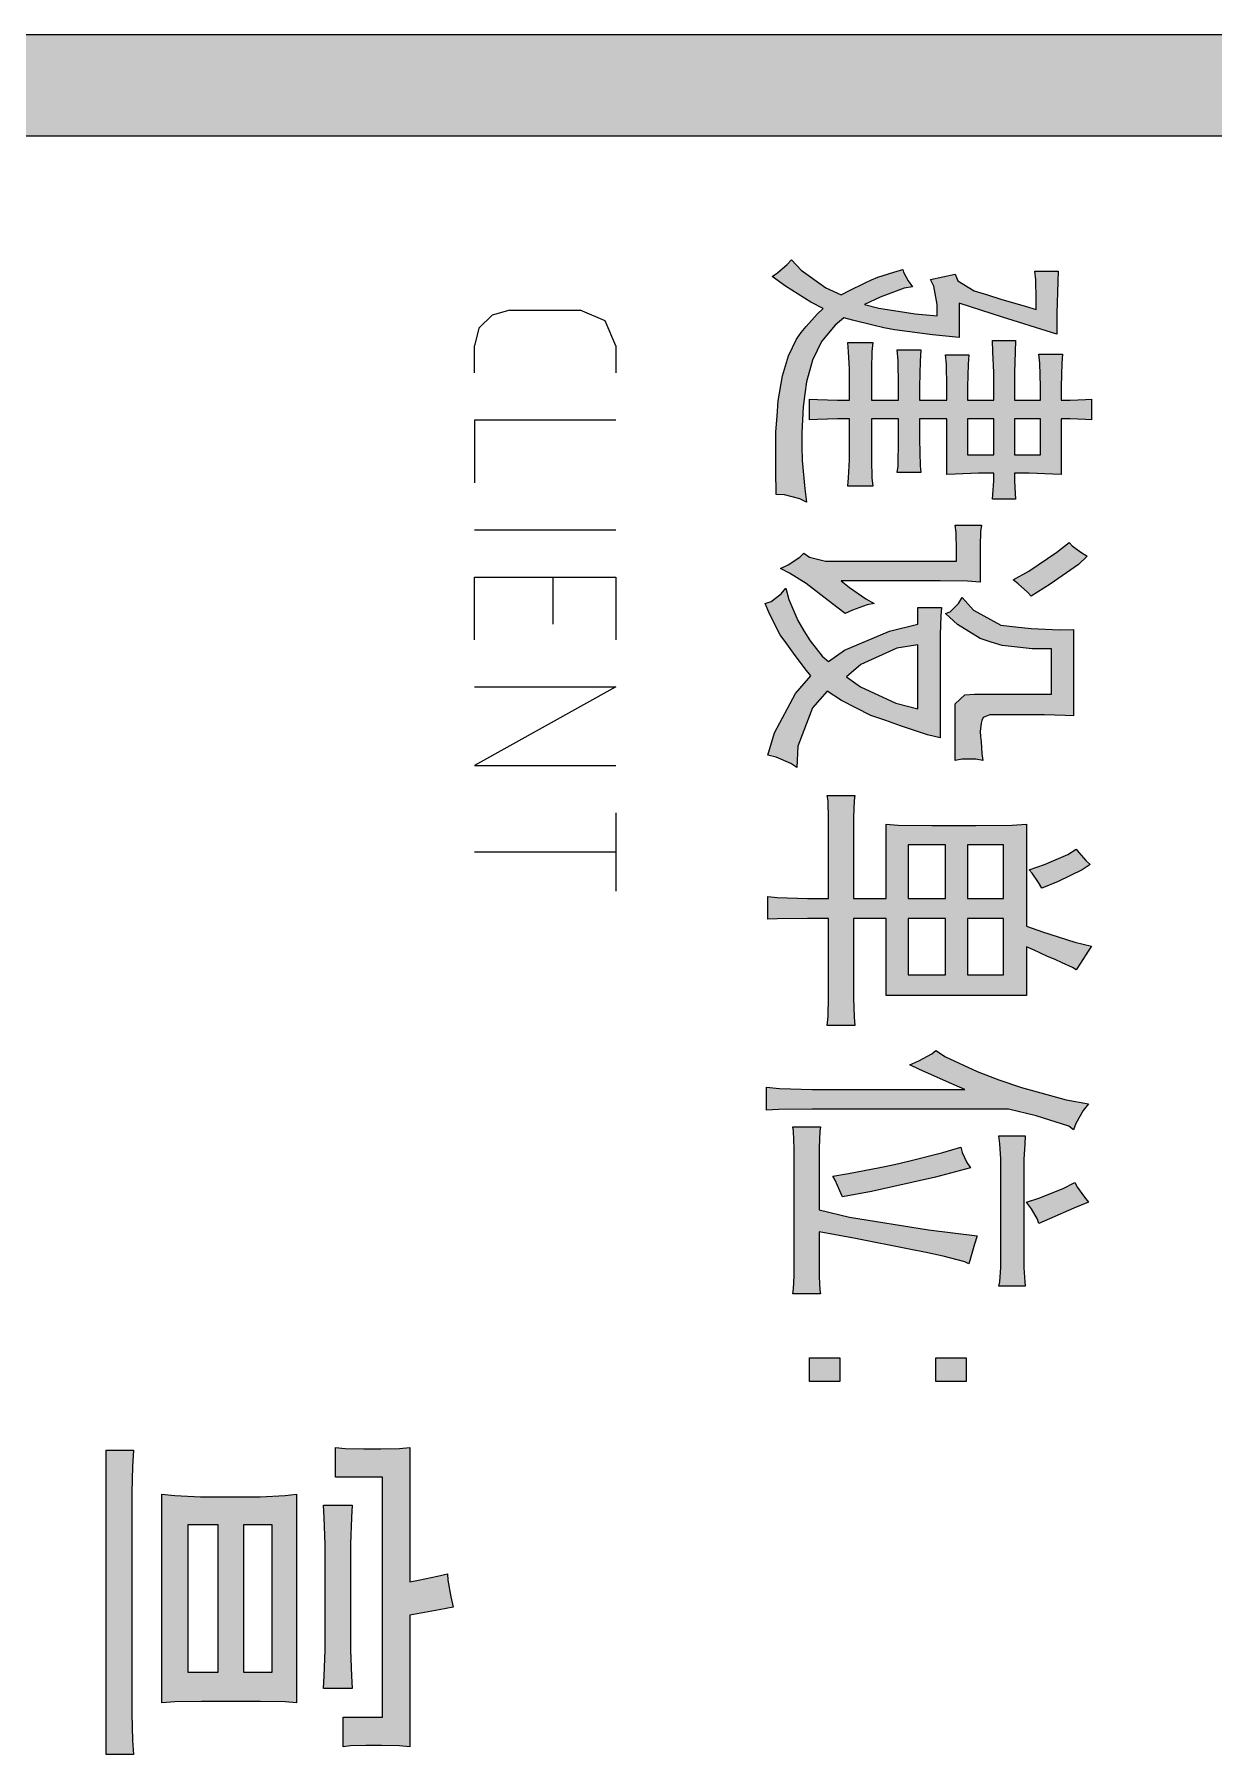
# Model space of a CAD drawing. Header units: millimetres. Extents: x 117 to 78452272, y 10 to 169749766.
# Drawn here: x 78393000 to 78394159, y 169654044 to 169655734 of the extents above; entities that cross this region are included whole.
import ezdxf

# ---------------------------------------------------------------- set-up
doc = ezdxf.new("R2010")
doc.units = ezdxf.units.MM

msp = doc.modelspace()

# ---------------------------------------------------------------- hatches: boundary and pattern name
h = msp.add_hatch(color=0)
h.dxf.hatch_style = 2
h.paths.add_polyline_path([(78382175.603, 169655634.242), (78382175.603, 169655734.215), (78451071.551, 169655734.215), (78451071.551, 169655634.242)])
h = msp.add_hatch(color=0)
h.dxf.hatch_style = 2
h.paths.add_polyline_path([(78394004.718, 169655439.467), (78393999.547, 169655441.191), (78393951.284, 169655456.273), (78393908.624, 169655470.062), (78393908.624, 169655436.451), (78393882.338, 169655439.036), (78393845.279, 169655443.776), (78393834.506, 169655445.931), (78393823.733, 169655448.516), (78393803.911, 169655453.257), (78393795.292, 169655455.842), (78393786.674, 169655448.516), (78393773.316, 169655432.572), (78393769.006, 169655423.523), (78393764.697, 169655414.043), (78393758.664, 169655392.928), (78393756.941, 169655380.862), (78393755.217, 169655368.366), (78393753.924, 169655342.511), (78393753.924, 169655329.152), (78393754.355, 169655315.363), (78393756.941, 169655287.784), (78393758.664, 169655274.426), (78393752.201, 169655277.873), (78393737.119, 169655281.751), (78393728.931, 169655282.182), (78393728.5, 169655305.883), (78393728.5, 169655343.803), (78393729.793, 169655358.886), (78393730.655, 169655373.968), (78393734.964, 169655398.53), (78393737.98, 169655408.441), (78393740.997, 169655418.352), (78393748.753, 169655434.727), (78393753.493, 169655441.191), (78393758.234, 169655447.224), (78393769.006, 169655459.289), (78393775.039, 169655464.891), (78393762.974, 169655470.924), (78393737.98, 169655486.868), (78393725.053, 169655496.348), (78393730.224, 169655499.796), (78393739.704, 169655507.983), (78393744.013, 169655512.723), (78393753.493, 169655502.381), (78393777.625, 169655485.144), (78393792.707, 169655478.25), (78393800.894, 169655482.559), (78393815.545, 169655489.885), (78393822.44, 169655492.901), (78393828.904, 169655495.486), (78393844.417, 169655500.657), (78393853.466, 169655503.243), (78393853.897, 169655500.657), (78393858.637, 169655492.039), (78393862.946, 169655486.006), (78393854.759, 169655484.713), (78393831.059, 169655476.095), (78393815.545, 169655468.77), (78393829.766, 169655465.322), (78393865.532, 169655459.72), (78393887.078, 169655457.566), (78393887.078, 169655468.77), (78393883.63, 169655486.868), (78393880.614, 169655493.332), (78393904.745, 169655498.503), (78393907.331, 169655492.039), (78393923.275, 169655482.128), (78393936.633, 169655478.25), (78393949.561, 169655473.941), (78393973.692, 169655467.046), (78393984.465, 169655464.029), (78393984.465, 169655473.941), (78393984.034, 169655492.901), (78393983.172, 169655501.519), (78394006.011, 169655501.519), (78394005.58, 169655491.177), (78394004.718, 169655460.151)])
h = msp.add_hatch(color=0)
h.paths.add_polyline_path([(78394009.027, 169655374.83), (78394017.646, 169655374.83), (78394032.728, 169655375.26), (78394038.761, 169655375.691), (78394038.761, 169655355.438), (78394032.728, 169655355.869), (78394017.646, 169655356.3), (78394009.027, 169655356.3), (78394009.027, 169655301.574), (78394000.84, 169655302.005), (78393977.571, 169655302.866), (78393962.919, 169655302.866), (78393962.919, 169655295.541), (78393963.781, 169655283.044), (78393964.212, 169655277.442), (78393941.373, 169655277.442), (78393941.804, 169655282.182), (78393942.666, 169655295.11), (78393942.666, 169655302.866), (78393927.584, 169655302.866), (78393904.745, 169655302.005), (78393896.558, 169655301.574), (78393896.558, 169655356.3), (78393869.841, 169655356.3), (78393869.841, 169655336.478), (78393870.272, 169655310.192), (78393871.134, 169655303.728), (78393847.864, 169655303.728), (78393848.726, 169655309.761), (78393849.157, 169655336.047), (78393849.157, 169655356.3), (78393822.44, 169655356.3), (78393822.44, 169655326.136), (78393822.44, 169655316.225), (78393822.871, 169655298.557), (78393823.733, 169655290.37), (78393799.171, 169655290.37), (78393800.032, 169655298.557), (78393800.894, 169655316.225), (78393800.894, 169655326.136), (78393800.894, 169655356.3), (78393789.26, 169655356.3), (78393769.437, 169655355.869), (78393761.681, 169655355.438), (78393761.681, 169655375.691), (78393769.437, 169655375.26), (78393789.26, 169655374.83), (78393800.894, 169655374.83), (78393800.894, 169655398.099), (78393800.894, 169655405.425), (78393800.032, 169655422.23), (78393799.171, 169655431.28), (78393823.733, 169655431.28), (78393822.871, 169655422.661), (78393822.44, 169655405.425), (78393822.44, 169655396.806), (78393822.44, 169655374.83), (78393849.157, 169655374.83), (78393849.157, 169655389.05), (78393848.726, 169655413.612), (78393847.864, 169655424.385), (78393871.134, 169655424.385), (78393870.272, 169655413.181), (78393869.841, 169655388.188), (78393869.841, 169655374.83), (78393896.558, 169655374.83), (78393896.558, 169655387.757), (78393896.127, 169655410.165), (78393895.265, 169655419.214), (78393918.104, 169655419.214), (78393917.673, 169655410.165), (78393916.811, 169655387.757), (78393916.811, 169655374.83), (78393942.666, 169655374.83), (78393942.666, 169655392.928), (78393942.666, 169655401.977), (78393941.804, 169655422.23), (78393941.373, 169655433.434), (78393964.212, 169655433.434), (78393963.781, 169655422.23), (78393962.919, 169655401.977), (78393962.919, 169655392.928), (78393962.919, 169655374.83), (78393988.774, 169655374.83), (78393988.774, 169655388.188), (78393987.912, 169655411.027), (78393987.051, 169655420.076), (78394010.32, 169655420.076), (78394009.458, 169655411.027), (78394009.027, 169655388.188)])
h.paths.add_polyline_path([(78393916.811, 169655320.965), (78393942.666, 169655320.965), (78393942.666, 169655356.3), (78393916.811, 169655356.3)])
h.paths.add_polyline_path([(78393962.919, 169655320.965), (78393988.774, 169655320.965), (78393988.774, 169655356.3), (78393962.919, 169655356.3)])
h = msp.add_hatch(color=0)
h.dxf.hatch_style = 2
h.paths.add_polyline_path([(78393929.308, 169655195.999), (78393916.811, 169655196.861), (78393890.094, 169655197.292), (78393875.012, 169655197.292), (78393792.707, 169655197.292), (78393800.894, 169655190.828), (78393816.838, 169655179.624), (78393825.026, 169655174.884), (78393818.131, 169655173.591), (78393803.911, 169655168.42), (78393796.585, 169655164.973), (78393788.398, 169655171.436), (78393772.885, 169655183.502), (78393765.559, 169655189.104), (78393758.234, 169655194.706), (78393741.859, 169655204.617), (78393733.24, 169655209.357), (78393740.566, 169655212.805), (78393752.201, 169655220.561), (78393756.079, 169655224.439), (78393761.681, 169655220.561), (78393777.194, 169655216.683), (78393787.105, 169655216.683), (78393906.038, 169655216.683), (78393906.038, 169655227.025), (78393905.607, 169655244.692), (78393904.745, 169655252.018), (78393930.6, 169655252.018), (78393929.739, 169655245.554), (78393929.308, 169655231.765), (78393929.308, 169655224.439)])
h = msp.add_hatch(color=0)
h.dxf.hatch_style = 2
h.paths.add_polyline_path([(78394034.452, 169655221.423), (78394025.833, 169655213.235), (78393998.255, 169655193.844), (78393979.294, 169655182.209), (78393975.847, 169655186.088), (78393966.798, 169655194.275), (78393961.627, 169655198.153), (78393977.14, 169655206.772), (78394004.718, 169655225.301), (78394016.784, 169655234.781), (78394019.8, 169655231.765), (78394028.419, 169655225.301)])
h = msp.add_hatch(color=0)
h.paths.add_polyline_path([(78393891.387, 169655171.006), (78393890.525, 169655162.818), (78393890.094, 169655144.289), (78393890.094, 169655134.378), (78393890.094, 169655043.023), (78393877.598, 169655046.04), (78393850.881, 169655054.658), (78393836.66, 169655059.829), (78393822.009, 169655065), (78393793.138, 169655079.651), (78393778.917, 169655088.7), (78393764.697, 169655072.325), (78393750.046, 169655034.836), (78393749.184, 169655013.721), (78393743.151, 169655017.599), (78393728.931, 169655024.063), (78393720.744, 169655025.786), (78393727.207, 169655047.763), (78393747.891, 169655086.546), (78393762.974, 169655103.782), (78393757.372, 169655110.677), (78393745.737, 169655126.19), (78393739.273, 169655135.239), (78393732.809, 169655144.289), (78393722.467, 169655164.111), (78393718.158, 169655174.884), (78393723.76, 169655177.038), (78393733.671, 169655184.364), (78393738.411, 169655189.966), (78393741.428, 169655178.762), (78393750.046, 169655158.078), (78393756.079, 169655148.167), (78393762.112, 169655138.256), (78393774.177, 169655123.174), (78393780.21, 169655118.003), (78393796.154, 169655129.207), (78393840.108, 169655147.736), (78393868.117, 169655154.631), (78393868.117, 169655171.006)])
h.paths.add_polyline_path([(78393797.878, 169655102.921), (78393811.667, 169655093.009), (78393846.572, 169655077.066), (78393868.117, 169655071.464), (78393868.117, 169655134.378), (78393847.433, 169655130.93), (78393812.098, 169655114.986)])
h = msp.add_hatch(color=0)
h.dxf.hatch_style = 2
h.paths.add_polyline_path([(78393904.745, 169655067.585), (78393904.745, 169655076.204), (78393914.226, 169655085.253), (78393923.706, 169655085.684), (78393999.547, 169655085.684), (78393999.547, 169655130.499), (78393980.587, 169655130.499), (78393950.854, 169655133.516), (78393940.081, 169655136.963), (78393929.308, 169655140.41), (78393906.9, 169655154.2), (78393895.265, 169655164.973), (78393900.005, 169655166.696), (78393908.193, 169655174.884), (78393911.64, 169655180.917), (78393922.844, 169655168.42), (78393949.561, 169655153.769), (78393964.212, 169655152.045), (78393979.294, 169655150.322), (78394007.304, 169655149.029), (78394021.093, 169655149.46), (78394021.093, 169655064.569), (78394012.906, 169655065), (78393992.653, 169655065.431), (78393980.587, 169655065.431), (78393943.959, 169655065.431), (78393938.788, 169655065.431), (78393932.324, 169655062.845), (78393931.031, 169655059.829), (78393930.17, 169655057.243), (78393929.308, 169655049.056), (78393929.739, 169655044.316), (78393930.17, 169655039.145), (78393931.031, 169655027.51), (78393931.893, 169655020.615), (78393924.999, 169655021.908), (78393911.64, 169655021.908), (78393904.745, 169655020.615)])
h = msp.add_hatch(color=0)
h.paths.add_polyline_path([(78393974.985, 169654789.644), (78393837.091, 169654789.644), (78393837.091, 169654865.485), (78393804.773, 169654865.485), (78393804.773, 169654798.693), (78393804.773, 169654787.489), (78393805.634, 169654768.529), (78393806.065, 169654760.341), (78393778.917, 169654760.341), (78393779.779, 169654768.96), (78393780.21, 169654788.351), (78393780.21, 169654798.693), (78393780.21, 169654865.485), (78393759.526, 169654865.485), (78393729.793, 169654865.054), (78393720.744, 169654864.623), (78393720.744, 169654887.031), (78393729.793, 169654886.169), (78393759.526, 169654884.876), (78393780.21, 169654884.876), (78393780.21, 169654950.807), (78393780.21, 169654962.872), (78393779.779, 169654980.971), (78393778.917, 169654986.142), (78393806.065, 169654986.142), (78393805.634, 169654981.402), (78393804.773, 169654964.596), (78393804.773, 169654952.961), (78393804.773, 169654884.876), (78393837.091, 169654884.876), (78393837.091, 169654958.132), (78393848.726, 169654957.27), (78393881.907, 169654956.84), (78393903.453, 169654956.84), (78393924.999, 169654956.84), (78393960.765, 169654957.27), (78393974.985, 169654958.132), (78393974.985, 169654857.729), (78393990.498, 169654852.127), (78394022.386, 169654842.216), (78394038.761, 169654838.337), (78394035.313, 169654833.166), (78394027.988, 169654821.531), (78394023.679, 169654815.068), (78394020.231, 169654817.222), (78394009.889, 169654821.962), (78394002.995, 169654824.979), (78393995.669, 169654827.995), (78393981.88, 169654834.459), (78393974.985, 169654837.475)])
h.paths.add_polyline_path([(78393858.637, 169654809.897), (78393895.265, 169654809.897), (78393895.265, 169654865.485), (78393858.637, 169654865.485)])
h.paths.add_polyline_path([(78393916.811, 169654809.897), (78393952.146, 169654809.897), (78393952.146, 169654865.485), (78393916.811, 169654865.485)])
h.paths.add_polyline_path([(78393858.637, 169654884.876), (78393895.265, 169654884.876), (78393895.265, 169654937.879), (78393858.637, 169654937.879)])
h.paths.add_polyline_path([(78393916.811, 169654884.876), (78393952.146, 169654884.876), (78393952.146, 169654937.879), (78393916.811, 169654937.879)])
h = msp.add_hatch(color=0)
h.dxf.hatch_style = 2
h.paths.add_polyline_path([(78394037.468, 169654918.488), (78394029.712, 169654913.317), (78394006.011, 169654901.682), (78393990.067, 169654895.218), (78393986.62, 169654900.82), (78393980.587, 169654909.87), (78393977.571, 169654913.317), (78393992.653, 169654918.488), (78394015.491, 169654928.399), (78394023.679, 169654933.57), (78394026.264, 169654930.123), (78394033.159, 169654922.366)])
h = msp.add_hatch(color=0)
h.dxf.hatch_style = 2
h.paths.add_polyline_path([(78394021.093, 169654657.783), (78394016.353, 169654661.23), (78393984.465, 169654671.572), (78393957.317, 169654678.036), (78393785.812, 169654678.036), (78393764.266, 169654678.036), (78393731.086, 169654677.605), (78393719.451, 169654677.174), (78393719.451, 169654699.582), (78393731.947, 169654698.289), (78393764.266, 169654697.427), (78393784.519, 169654697.427), (78393914.226, 169654697.427), (78393896.127, 169654705.184), (78393868.979, 169654717.249), (78393860.361, 169654721.559), (78393868.979, 169654725.437), (78393881.907, 169654732.332), (78393885.785, 169654735.779), (78393895.265, 169654729.315), (78393926.291, 169654715.095), (78393947.837, 169654706.907), (78393969.814, 169654699.151), (78394013.768, 169654687.085), (78394035.744, 169654683.207), (78394030.573, 169654676.743), (78394023.248, 169654663.816)])
h = msp.add_hatch(color=0)
h.dxf.hatch_style = 2
h.paths.add_polyline_path([(78393918.104, 169654525.922), (78393914.226, 169654528.077), (78393893.111, 169654533.679), (78393876.305, 169654537.126), (78393859.499, 169654540.573), (78393806.927, 169654550.915), (78393771.161, 169654557.379), (78393771.161, 169654522.906), (78393771.161, 169654513.425), (78393771.592, 169654500.067), (78393772.454, 169654496.62), (78393745.306, 169654496.62), (78393745.737, 169654501.36), (78393746.599, 169654514.287), (78393746.599, 169654522.906), (78393746.599, 169654626.326), (78393746.599, 169654639.253), (78393745.737, 169654656.49), (78393745.306, 169654660.799), (78393772.454, 169654660.799), (78393771.592, 169654656.49), (78393771.161, 169654640.115), (78393771.161, 169654628.48), (78393771.161, 169654578.925), (78393800.894, 169654572.03), (78393878.459, 169654559.534), (78393926.291, 169654553.501), (78393923.706, 169654545.313), (78393919.827, 169654531.524)])
h = msp.add_hatch(color=0)
h.dxf.hatch_style = 2
h.paths.add_polyline_path([(78393972.399, 169654531.093), (78393972.399, 169654522.044), (78393973.261, 169654508.254), (78393973.692, 169654503.945), (78393947.837, 169654503.945), (78393948.699, 169654508.254), (78393949.561, 169654522.475), (78393949.561, 169654531.955), (78393949.561, 169654622.448), (78393949.561, 169654629.342), (78393948.699, 169654643.993), (78393947.837, 169654651.75), (78393973.692, 169654651.75), (78393973.261, 169654643.563), (78393972.399, 169654628.911), (78393972.399, 169654622.448)])
h = msp.add_hatch(color=0)
h.dxf.hatch_style = 2
h.paths.add_polyline_path([(78393919.827, 169654620.293), (78393885.354, 169654611.244), (78393822.44, 169654597.023), (78393794, 169654591.852), (78393791.414, 169654597.885), (78393786.674, 169654608.227), (78393784.519, 169654612.106), (78393800.032, 169654614.691), (78393830.628, 169654620.724), (78393845.279, 169654623.74), (78393860.361, 169654627.188), (78393892.68, 169654635.375), (78393910.347, 169654640.546), (78393911.64, 169654635.375), (78393916.38, 169654625.464)])
h = msp.add_hatch(color=0)
h.dxf.hatch_style = 2
h.paths.add_polyline_path([(78394035.744, 169654586.682), (78394021.524, 169654580.649), (78393997.393, 169654570.307), (78393987.051, 169654565.566), (78393985.758, 169654569.876), (78393979.725, 169654580.218), (78393974.985, 169654586.682), (78393987.051, 169654590.56), (78394010.751, 169654600.04), (78394022.386, 169654606.073), (78394024.971, 169654600.902), (78394031.866, 169654591.422)])
h = msp.add_hatch(color=0)
h.dxf.hatch_style = 2
h.paths.add_polyline_path([(78393761.681, 169654410.436), (78393761.681, 169654433.706), (78393791.414, 169654433.706), (78393791.414, 169654410.436)])
h = msp.add_hatch(color=0)
h.dxf.hatch_style = 2
h.paths.add_polyline_path([(78393885.785, 169654410.436), (78393885.785, 169654433.706), (78393915.518, 169654433.706), (78393915.518, 169654410.436)])
h = msp.add_hatch(color=0)
h.dxf.hatch_style = 2
h.paths.add_polyline_path([(78393095.482, 169654097.159), (78393095.482, 169654084.232), (78393096.344, 169654057.515), (78393097.206, 169654043.725), (78393070.489, 169654043.725), (78393070.489, 169654342.782), (78393097.206, 169654342.782), (78393096.344, 169654326.838), (78393095.482, 169654301.414), (78393095.482, 169654291.503)])
h = msp.add_hatch(color=0)
h.dxf.hatch_style = 2
h.paths.add_polyline_path([(78393411.345, 169654188.514), (78393397.556, 169654185.928), (78393376.01, 169654182.05), (78393368.684, 169654180.757), (78393368.684, 169654051.482), (78393358.773, 169654052.344), (78393341.105, 169654052.775), (78393332.918, 169654052.775), (78393325.592, 169654052.775), (78393310.51, 169654052.344), (78393303.185, 169654051.482), (78393303.185, 169654080.353), (78393341.967, 169654080.353), (78393341.967, 169654316.496), (78393295.859, 169654316.496), (78393295.859, 169654345.368), (78393305.339, 169654344.506), (78393323.438, 169654344.075), (78393331.625, 169654344.075), (78393340.243, 169654344.075), (78393358.773, 169654344.506), (78393368.684, 169654345.368), (78393368.684, 169654213.507), (78393377.302, 169654215.231), (78393395.832, 169654219.109), (78393405.743, 169654221.263), (78393406.174, 169654215.231), (78393409.19, 169654198.856)])
h = msp.add_hatch(color=0)
h.paths.add_polyline_path([(78393257.507, 169654094.574), (78393246.304, 169654095.436), (78393221.741, 169654095.866), (78393208.383, 169654095.866), (78393177.357, 169654095.866), (78393163.998, 169654095.866), (78393137.712, 169654095.436), (78393125.216, 169654094.574), (78393125.216, 169654299.69), (78393137.712, 169654298.398), (78393163.136, 169654297.105), (78393175.633, 169654297.105), (78393208.383, 169654297.105), (78393221.741, 169654297.105), (78393246.304, 169654298.398), (78393257.507, 169654299.69)])
h.paths.add_polyline_path([(78393150.64, 169654124.738), (78393180.373, 169654124.738), (78393180.373, 169654269.526), (78393150.64, 169654269.526)])
h.paths.add_polyline_path([(78393205.366, 169654124.738), (78393233.376, 169654124.738), (78393233.376, 169654269.526), (78393205.366, 169654269.526)])
h = msp.add_hatch(color=0)
h.dxf.hatch_style = 2
h.paths.add_polyline_path([(78393310.51, 169654158.349), (78393310.51, 169654146.284), (78393311.372, 169654121.291), (78393312.234, 169654108.794), (78393283.793, 169654108.794), (78393284.655, 169654121.291), (78393285.517, 169654146.284), (78393285.517, 169654158.349), (78393285.517, 169654235.484), (78393285.517, 169654250.135), (78393284.655, 169654276.852), (78393283.793, 169654288.917), (78393312.234, 169654288.917), (78393311.372, 169654276.852), (78393310.51, 169654250.566), (78393310.51, 169654236.776)])

# ---------------------------------------------------------------- linework, layer by layer
at = {"color": 0, "lineweight": 0}
for points in [[(78382175.603, 169655634.242), (78382175.603, 169655734.215), (78451071.551, 169655734.215), (78451071.551, 169655634.242)], [(78394004.718, 169655439.467), (78393999.547, 169655441.191), (78393951.284, 169655456.273), (78393908.624, 169655470.062), (78393908.624, 169655436.451), (78393882.338, 169655439.036), (78393845.279, 169655443.776), (78393834.506, 169655445.931), (78393823.733, 169655448.516), (78393803.911, 169655453.257), (78393795.292, 169655455.842), (78393786.674, 169655448.516), (78393773.316, 169655432.572), (78393769.006, 169655423.523), (78393764.697, 169655414.043), (78393758.664, 169655392.928), (78393756.941, 169655380.862), (78393755.217, 169655368.366), (78393753.924, 169655342.511), (78393753.924, 169655329.152), (78393754.355, 169655315.363), (78393756.941, 169655287.784), (78393758.664, 169655274.426), (78393752.201, 169655277.873), (78393737.119, 169655281.751), (78393728.931, 169655282.182), (78393728.5, 169655305.883), (78393728.5, 169655343.803), (78393729.793, 169655358.886), (78393730.655, 169655373.968), (78393734.964, 169655398.53), (78393737.98, 169655408.441), (78393740.997, 169655418.352), (78393748.753, 169655434.727), (78393753.493, 169655441.191), (78393758.234, 169655447.224), (78393769.006, 169655459.289), (78393775.039, 169655464.891), (78393762.974, 169655470.924), (78393737.98, 169655486.868), (78393725.053, 169655496.348), (78393730.224, 169655499.796), (78393739.704, 169655507.983), (78393744.013, 169655512.723), (78393753.493, 169655502.381), (78393777.625, 169655485.144), (78393792.707, 169655478.25), (78393800.894, 169655482.559), (78393815.545, 169655489.885), (78393822.44, 169655492.901), (78393828.904, 169655495.486), (78393844.417, 169655500.657), (78393853.466, 169655503.243), (78393853.897, 169655500.657), (78393858.637, 169655492.039), (78393862.946, 169655486.006), (78393854.759, 169655484.713), (78393831.059, 169655476.095), (78393815.545, 169655468.77), (78393829.766, 169655465.322), (78393865.532, 169655459.72), (78393887.078, 169655457.566), (78393887.078, 169655468.77), (78393883.63, 169655486.868), (78393880.614, 169655493.332), (78393904.745, 169655498.503), (78393907.331, 169655492.039), (78393923.275, 169655482.128), (78393936.633, 169655478.25), (78393949.561, 169655473.941), (78393973.692, 169655467.046), (78393984.465, 169655464.029), (78393984.465, 169655473.941), (78393984.034, 169655492.901), (78393983.172, 169655501.519), (78394006.011, 169655501.519), (78394005.58, 169655491.177), (78394004.718, 169655460.151)], [(78394009.027, 169655374.83), (78394017.646, 169655374.83), (78394032.728, 169655375.26), (78394038.761, 169655375.691), (78394038.761, 169655355.438), (78394032.728, 169655355.869), (78394017.646, 169655356.3), (78394009.027, 169655356.3), (78394009.027, 169655301.574), (78394000.84, 169655302.005), (78393977.571, 169655302.866), (78393962.919, 169655302.866), (78393962.919, 169655295.541), (78393963.781, 169655283.044), (78393964.212, 169655277.442), (78393941.373, 169655277.442), (78393941.804, 169655282.182), (78393942.666, 169655295.11), (78393942.666, 169655302.866), (78393927.584, 169655302.866), (78393904.745, 169655302.005), (78393896.558, 169655301.574), (78393896.558, 169655356.3), (78393869.841, 169655356.3), (78393869.841, 169655336.478), (78393870.272, 169655310.192), (78393871.134, 169655303.728), (78393847.864, 169655303.728), (78393848.726, 169655309.761), (78393849.157, 169655336.047), (78393849.157, 169655356.3), (78393822.44, 169655356.3), (78393822.44, 169655326.136), (78393822.44, 169655316.225), (78393822.871, 169655298.557), (78393823.733, 169655290.37), (78393799.171, 169655290.37), (78393800.032, 169655298.557), (78393800.894, 169655316.225), (78393800.894, 169655326.136), (78393800.894, 169655356.3), (78393789.26, 169655356.3), (78393769.437, 169655355.869), (78393761.681, 169655355.438), (78393761.681, 169655375.691), (78393769.437, 169655375.26), (78393789.26, 169655374.83), (78393800.894, 169655374.83), (78393800.894, 169655398.099), (78393800.894, 169655405.425), (78393800.032, 169655422.23), (78393799.171, 169655431.28), (78393823.733, 169655431.28), (78393822.871, 169655422.661), (78393822.44, 169655405.425), (78393822.44, 169655396.806), (78393822.44, 169655374.83), (78393849.157, 169655374.83), (78393849.157, 169655389.05), (78393848.726, 169655413.612), (78393847.864, 169655424.385), (78393871.134, 169655424.385), (78393870.272, 169655413.181), (78393869.841, 169655388.188), (78393869.841, 169655374.83), (78393896.558, 169655374.83), (78393896.558, 169655387.757), (78393896.127, 169655410.165), (78393895.265, 169655419.214), (78393918.104, 169655419.214), (78393917.673, 169655410.165), (78393916.811, 169655387.757), (78393916.811, 169655374.83), (78393942.666, 169655374.83), (78393942.666, 169655392.928), (78393942.666, 169655401.977), (78393941.804, 169655422.23), (78393941.373, 169655433.434), (78393964.212, 169655433.434), (78393963.781, 169655422.23), (78393962.919, 169655401.977), (78393962.919, 169655392.928), (78393962.919, 169655374.83), (78393988.774, 169655374.83), (78393988.774, 169655388.188), (78393987.912, 169655411.027), (78393987.051, 169655420.076), (78394010.32, 169655420.076), (78394009.458, 169655411.027), (78394009.027, 169655388.188)], [(78393916.811, 169655320.965), (78393942.666, 169655320.965), (78393942.666, 169655356.3), (78393916.811, 169655356.3)], [(78393962.919, 169655320.965), (78393988.774, 169655320.965), (78393988.774, 169655356.3), (78393962.919, 169655356.3)], [(78393929.308, 169655195.999), (78393916.811, 169655196.861), (78393890.094, 169655197.292), (78393875.012, 169655197.292), (78393792.707, 169655197.292), (78393800.894, 169655190.828), (78393816.838, 169655179.624), (78393825.026, 169655174.884), (78393818.131, 169655173.591), (78393803.911, 169655168.42), (78393796.585, 169655164.973), (78393788.398, 169655171.436), (78393772.885, 169655183.502), (78393765.559, 169655189.104), (78393758.234, 169655194.706), (78393741.859, 169655204.617), (78393733.24, 169655209.357), (78393740.566, 169655212.805), (78393752.201, 169655220.561), (78393756.079, 169655224.439), (78393761.681, 169655220.561), (78393777.194, 169655216.683), (78393787.105, 169655216.683), (78393906.038, 169655216.683), (78393906.038, 169655227.025), (78393905.607, 169655244.692), (78393904.745, 169655252.018), (78393930.6, 169655252.018), (78393929.739, 169655245.554), (78393929.308, 169655231.765), (78393929.308, 169655224.439)], [(78394034.452, 169655221.423), (78394025.833, 169655213.235), (78393998.255, 169655193.844), (78393979.294, 169655182.209), (78393975.847, 169655186.088), (78393966.798, 169655194.275), (78393961.627, 169655198.153), (78393977.14, 169655206.772), (78394004.718, 169655225.301), (78394016.784, 169655234.781), (78394019.8, 169655231.765), (78394028.419, 169655225.301)], [(78393891.387, 169655171.006), (78393890.525, 169655162.818), (78393890.094, 169655144.289), (78393890.094, 169655134.378), (78393890.094, 169655043.023), (78393877.598, 169655046.04), (78393850.881, 169655054.658), (78393836.66, 169655059.829), (78393822.009, 169655065), (78393793.138, 169655079.651), (78393778.917, 169655088.7), (78393764.697, 169655072.325), (78393750.046, 169655034.836), (78393749.184, 169655013.721), (78393743.151, 169655017.599), (78393728.931, 169655024.063), (78393720.744, 169655025.786), (78393727.207, 169655047.763), (78393747.891, 169655086.546), (78393762.974, 169655103.782), (78393757.372, 169655110.677), (78393745.737, 169655126.19), (78393739.273, 169655135.239), (78393732.809, 169655144.289), (78393722.467, 169655164.111), (78393718.158, 169655174.884), (78393723.76, 169655177.038), (78393733.671, 169655184.364), (78393738.411, 169655189.966), (78393741.428, 169655178.762), (78393750.046, 169655158.078), (78393756.079, 169655148.167), (78393762.112, 169655138.256), (78393774.177, 169655123.174), (78393780.21, 169655118.003), (78393796.154, 169655129.207), (78393840.108, 169655147.736), (78393868.117, 169655154.631), (78393868.117, 169655171.006)], [(78393904.745, 169655067.585), (78393904.745, 169655076.204), (78393914.226, 169655085.253), (78393923.706, 169655085.684), (78393999.547, 169655085.684), (78393999.547, 169655130.499), (78393980.587, 169655130.499), (78393950.854, 169655133.516), (78393940.081, 169655136.963), (78393929.308, 169655140.41), (78393906.9, 169655154.2), (78393895.265, 169655164.973), (78393900.005, 169655166.696), (78393908.193, 169655174.884), (78393911.64, 169655180.917), (78393922.844, 169655168.42), (78393949.561, 169655153.769), (78393964.212, 169655152.045), (78393979.294, 169655150.322), (78394007.304, 169655149.029), (78394021.093, 169655149.46), (78394021.093, 169655064.569), (78394012.906, 169655065), (78393992.653, 169655065.431), (78393980.587, 169655065.431), (78393943.959, 169655065.431), (78393938.788, 169655065.431), (78393932.324, 169655062.845), (78393931.031, 169655059.829), (78393930.17, 169655057.243), (78393929.308, 169655049.056), (78393929.739, 169655044.316), (78393930.17, 169655039.145), (78393931.031, 169655027.51), (78393931.893, 169655020.615), (78393924.999, 169655021.908), (78393911.64, 169655021.908), (78393904.745, 169655020.615)], [(78393797.878, 169655102.921), (78393811.667, 169655093.009), (78393846.572, 169655077.066), (78393868.117, 169655071.464), (78393868.117, 169655134.378), (78393847.433, 169655130.93), (78393812.098, 169655114.986)], [(78393974.985, 169654789.644), (78393837.091, 169654789.644), (78393837.091, 169654865.485), (78393804.773, 169654865.485), (78393804.773, 169654798.693), (78393804.773, 169654787.489), (78393805.634, 169654768.529), (78393806.065, 169654760.341), (78393778.917, 169654760.341), (78393779.779, 169654768.96), (78393780.21, 169654788.351), (78393780.21, 169654798.693), (78393780.21, 169654865.485), (78393759.526, 169654865.485), (78393729.793, 169654865.054), (78393720.744, 169654864.623), (78393720.744, 169654887.031), (78393729.793, 169654886.169), (78393759.526, 169654884.876), (78393780.21, 169654884.876), (78393780.21, 169654950.807), (78393780.21, 169654962.872), (78393779.779, 169654980.971), (78393778.917, 169654986.142), (78393806.065, 169654986.142), (78393805.634, 169654981.402), (78393804.773, 169654964.596), (78393804.773, 169654952.961), (78393804.773, 169654884.876), (78393837.091, 169654884.876), (78393837.091, 169654958.132), (78393848.726, 169654957.27), (78393881.907, 169654956.84), (78393903.453, 169654956.84), (78393924.999, 169654956.84), (78393960.765, 169654957.27), (78393974.985, 169654958.132), (78393974.985, 169654857.729), (78393990.498, 169654852.127), (78394022.386, 169654842.216), (78394038.761, 169654838.337), (78394035.313, 169654833.166), (78394027.988, 169654821.531), (78394023.679, 169654815.068), (78394020.231, 169654817.222), (78394009.889, 169654821.962), (78394002.995, 169654824.979), (78393995.669, 169654827.995), (78393981.88, 169654834.459), (78393974.985, 169654837.475)], [(78393858.637, 169654884.876), (78393895.265, 169654884.876), (78393895.265, 169654937.879), (78393858.637, 169654937.879)], [(78393916.811, 169654884.876), (78393952.146, 169654884.876), (78393952.146, 169654937.879), (78393916.811, 169654937.879)], [(78394037.468, 169654918.488), (78394029.712, 169654913.317), (78394006.011, 169654901.682), (78393990.067, 169654895.218), (78393986.62, 169654900.82), (78393980.587, 169654909.87), (78393977.571, 169654913.317), (78393992.653, 169654918.488), (78394015.491, 169654928.399), (78394023.679, 169654933.57), (78394026.264, 169654930.123), (78394033.159, 169654922.366)], [(78393858.637, 169654809.897), (78393895.265, 169654809.897), (78393895.265, 169654865.485), (78393858.637, 169654865.485)], [(78393916.811, 169654809.897), (78393952.146, 169654809.897), (78393952.146, 169654865.485), (78393916.811, 169654865.485)], [(78394021.093, 169654657.783), (78394016.353, 169654661.23), (78393984.465, 169654671.572), (78393957.317, 169654678.036), (78393785.812, 169654678.036), (78393764.266, 169654678.036), (78393731.086, 169654677.605), (78393719.451, 169654677.174), (78393719.451, 169654699.582), (78393731.947, 169654698.289), (78393764.266, 169654697.427), (78393784.519, 169654697.427), (78393914.226, 169654697.427), (78393896.127, 169654705.184), (78393868.979, 169654717.249), (78393860.361, 169654721.559), (78393868.979, 169654725.437), (78393881.907, 169654732.332), (78393885.785, 169654735.779), (78393895.265, 169654729.315), (78393926.291, 169654715.095), (78393947.837, 169654706.907), (78393969.814, 169654699.151), (78394013.768, 169654687.085), (78394035.744, 169654683.207), (78394030.573, 169654676.743), (78394023.248, 169654663.816)], [(78393918.104, 169654525.922), (78393914.226, 169654528.077), (78393893.111, 169654533.679), (78393876.305, 169654537.126), (78393859.499, 169654540.573), (78393806.927, 169654550.915), (78393771.161, 169654557.379), (78393771.161, 169654522.906), (78393771.161, 169654513.425), (78393771.592, 169654500.067), (78393772.454, 169654496.62), (78393745.306, 169654496.62), (78393745.737, 169654501.36), (78393746.599, 169654514.287), (78393746.599, 169654522.906), (78393746.599, 169654626.326), (78393746.599, 169654639.253), (78393745.737, 169654656.49), (78393745.306, 169654660.799), (78393772.454, 169654660.799), (78393771.592, 169654656.49), (78393771.161, 169654640.115), (78393771.161, 169654628.48), (78393771.161, 169654578.925), (78393800.894, 169654572.03), (78393878.459, 169654559.534), (78393926.291, 169654553.501), (78393923.706, 169654545.313), (78393919.827, 169654531.524)], [(78393972.399, 169654531.093), (78393972.399, 169654522.044), (78393973.261, 169654508.254), (78393973.692, 169654503.945), (78393947.837, 169654503.945), (78393948.699, 169654508.254), (78393949.561, 169654522.475), (78393949.561, 169654531.955), (78393949.561, 169654622.448), (78393949.561, 169654629.342), (78393948.699, 169654643.993), (78393947.837, 169654651.75), (78393973.692, 169654651.75), (78393973.261, 169654643.563), (78393972.399, 169654628.911), (78393972.399, 169654622.448)], [(78393919.827, 169654620.293), (78393885.354, 169654611.244), (78393822.44, 169654597.023), (78393794, 169654591.852), (78393791.414, 169654597.885), (78393786.674, 169654608.227), (78393784.519, 169654612.106), (78393800.032, 169654614.691), (78393830.628, 169654620.724), (78393845.279, 169654623.74), (78393860.361, 169654627.188), (78393892.68, 169654635.375), (78393910.347, 169654640.546), (78393911.64, 169654635.375), (78393916.38, 169654625.464)], [(78394035.744, 169654586.682), (78394021.524, 169654580.649), (78393997.393, 169654570.307), (78393987.051, 169654565.566), (78393985.758, 169654569.876), (78393979.725, 169654580.218), (78393974.985, 169654586.682), (78393987.051, 169654590.56), (78394010.751, 169654600.04), (78394022.386, 169654606.073), (78394024.971, 169654600.902), (78394031.866, 169654591.422)], [(78393761.681, 169654410.436), (78393761.681, 169654433.706), (78393791.414, 169654433.706), (78393791.414, 169654410.436)], [(78393885.785, 169654410.436), (78393885.785, 169654433.706), (78393915.518, 169654433.706), (78393915.518, 169654410.436)], [(78393095.482, 169654097.159), (78393095.482, 169654084.232), (78393096.344, 169654057.515), (78393097.206, 169654043.725), (78393070.489, 169654043.725), (78393070.489, 169654342.782), (78393097.206, 169654342.782), (78393096.344, 169654326.838), (78393095.482, 169654301.414), (78393095.482, 169654291.503)], [(78393411.345, 169654188.514), (78393397.556, 169654185.928), (78393376.01, 169654182.05), (78393368.684, 169654180.757), (78393368.684, 169654051.482), (78393358.773, 169654052.344), (78393341.105, 169654052.775), (78393332.918, 169654052.775), (78393325.592, 169654052.775), (78393310.51, 169654052.344), (78393303.185, 169654051.482), (78393303.185, 169654080.353), (78393341.967, 169654080.353), (78393341.967, 169654316.496), (78393295.859, 169654316.496), (78393295.859, 169654345.368), (78393305.339, 169654344.506), (78393323.438, 169654344.075), (78393331.625, 169654344.075), (78393340.243, 169654344.075), (78393358.773, 169654344.506), (78393368.684, 169654345.368), (78393368.684, 169654213.507), (78393377.302, 169654215.231), (78393395.832, 169654219.109), (78393405.743, 169654221.263), (78393406.174, 169654215.231), (78393409.19, 169654198.856)], [(78393257.507, 169654094.574), (78393246.304, 169654095.436), (78393221.741, 169654095.866), (78393208.383, 169654095.866), (78393177.357, 169654095.866), (78393163.998, 169654095.866), (78393137.712, 169654095.436), (78393125.216, 169654094.574), (78393125.216, 169654299.69), (78393137.712, 169654298.398), (78393163.136, 169654297.105), (78393175.633, 169654297.105), (78393208.383, 169654297.105), (78393221.741, 169654297.105), (78393246.304, 169654298.398), (78393257.507, 169654299.69)], [(78393310.51, 169654158.349), (78393310.51, 169654146.284), (78393311.372, 169654121.291), (78393312.234, 169654108.794), (78393283.793, 169654108.794), (78393284.655, 169654121.291), (78393285.517, 169654146.284), (78393285.517, 169654158.349), (78393285.517, 169654235.484), (78393285.517, 169654250.135), (78393284.655, 169654276.852), (78393283.793, 169654288.917), (78393312.234, 169654288.917), (78393311.372, 169654276.852), (78393310.51, 169654250.566), (78393310.51, 169654236.776)], [(78393150.64, 169654124.738), (78393180.373, 169654124.738), (78393180.373, 169654269.526), (78393150.64, 169654269.526)], [(78393205.366, 169654124.738), (78393233.376, 169654124.738), (78393233.376, 169654269.526), (78393205.366, 169654269.526)]]:
    msp.add_lwpolyline(points, close=True, dxfattribs=at)
for points in [[(78393466.933, 169655463.168), (78393449.697, 169655458.428), (78393436.769, 169655445.5), (78393432.46, 169655428.263)], [(78393466.933, 169655463.168), (78393536.311, 169655463.168)], [(78393571.215, 169655428.263), (78393560.873, 169655452.826), (78393536.311, 169655463.168)], [(78393432.46, 169655401.546), (78393432.46, 169655428.263)], [(78393571.215, 169655428.263), (78393571.215, 169655401.546)], [(78393571.215, 169655355.007), (78393432.46, 169655355.007), (78393432.46, 169655293.386)], [(78393432.46, 169655247.278), (78393571.215, 169655247.278)], [(78393432.46, 169655139.118), (78393432.46, 169655200.739), (78393571.215, 169655200.739), (78393571.215, 169655139.118)], [(78393509.594, 169655154.631), (78393509.594, 169655200.739)], [(78393432.46, 169655093.009), (78393571.215, 169655093.009), (78393432.46, 169655015.875), (78393571.215, 169655015.875)], [(78393571.215, 169654969.336), (78393571.215, 169654892.202)], [(78393432.46, 169654930.985), (78393571.215, 169654930.985)]]:
    msp.add_lwpolyline(points, dxfattribs=at)

doc.saveas('drawing.dxf')
